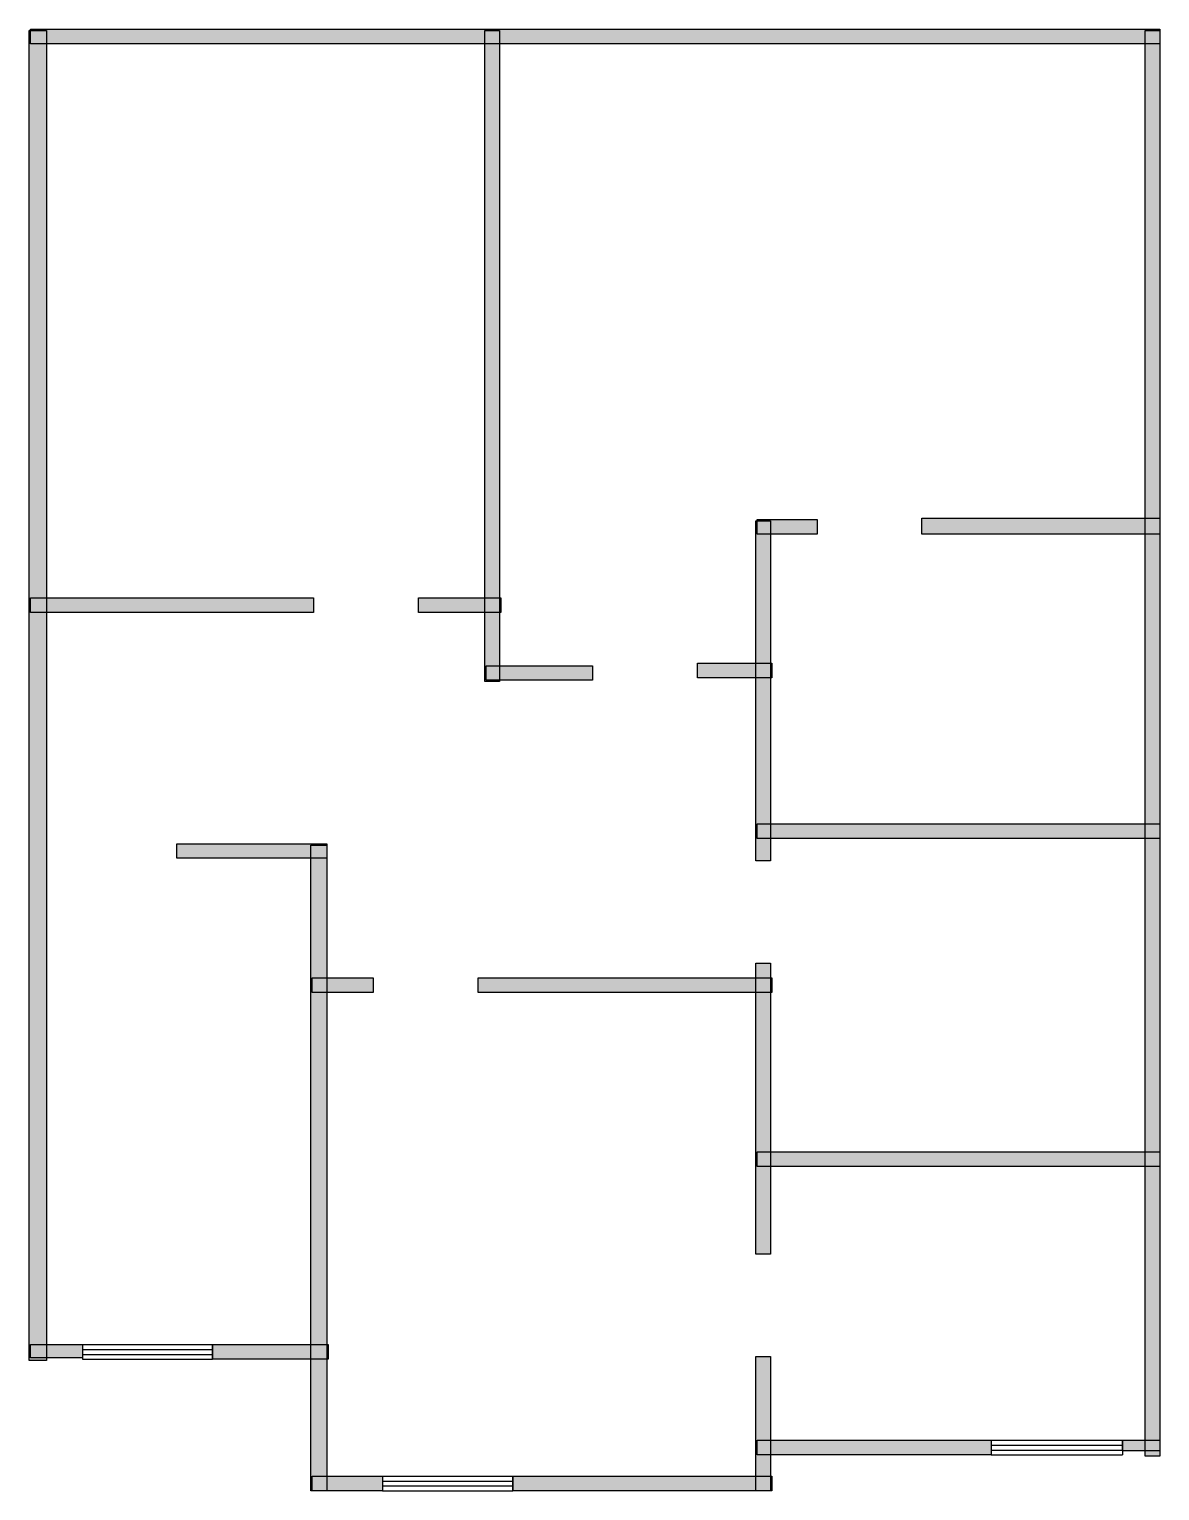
# Model space of a CAD drawing. Header units: centimetres. Extents: x 3 to 1163, y 0 to 1500.
import ezdxf

# ---------------------------------------------------------------- set-up
doc = ezdxf.new("R2010")
doc.units = ezdxf.units.CM
doc.layers.add('WALL', color=7, linetype='Continuous')
doc.layers.add('WINDOW', color=5, linetype='Continuous')

msp = doc.modelspace()

# ---------------------------------------------------------------- hatches: boundary and pattern name
at = {"layer": 'WALL'}
h = msp.add_hatch(color=256, dxfattribs=at)
h.dxf.hatch_style = 1
h.paths.add_polyline_path([(4.1, 1500), (1163.2, 1500), (1163.2, 1485), (4.1, 1485)])
h = msp.add_hatch(color=256, dxfattribs=at)
h.dxf.hatch_style = 1
h.paths.add_polyline_path([(2.7, 1498.6), (20.5, 1498.6), (20.5, 133.6), (2.7, 133.6)])
h = msp.add_hatch(color=256, dxfattribs=at)
h.dxf.hatch_style = 1
h.paths.add_polyline_path([(470.5, 1498.6), (485.5, 1498.6), (485.5, 830.5), (470.5, 830.5)])
h = msp.add_hatch(color=256, dxfattribs=at)
h.dxf.hatch_style = 1
h.paths.add_polyline_path([(1148.2, 1498.6), (1163.2, 1498.6), (1163.2, 35.5), (1148.2, 35.5)])
h = msp.add_hatch(color=256, dxfattribs=at)
h.dxf.hatch_style = 1
h.paths.add_polyline_path([(748.6, 995.5), (763.6, 995.5), (763.6, 646.4), (748.6, 646.4)])
h = msp.add_hatch(color=256, dxfattribs=at)
h.dxf.hatch_style = 1
h.paths.add_polyline_path([(750, 996.8), (811.4, 996.8), (811.4, 981.8), (750, 981.8)])
h = msp.add_hatch(color=256, dxfattribs=at)
h.dxf.hatch_style = 1
h.paths.add_polyline_path([(919.1, 998.2), (1163.2, 998.2), (1163.2, 981.8), (919.1, 981.8)])
h = msp.add_hatch(color=256, dxfattribs=at)
h.dxf.hatch_style = 1
h.paths.add_polyline_path([(4.1, 916.4), (294.5, 916.4), (294.5, 901.4), (4.1, 901.4)])
h = msp.add_hatch(color=256, dxfattribs=at)
h.dxf.hatch_style = 1
h.paths.add_polyline_path([(402.3, 916.4), (486.8, 916.4), (486.8, 901.4), (402.3, 901.4)])
h = msp.add_hatch(color=256, dxfattribs=at)
h.dxf.hatch_style = 1
h.paths.add_polyline_path([(471.8, 846.8), (580.9, 846.8), (580.9, 831.8), (471.8, 831.8)])
h = msp.add_hatch(color=256, dxfattribs=at)
h.dxf.hatch_style = 1
h.paths.add_polyline_path([(688.6, 849.5), (765, 849.5), (765, 834.5), (688.6, 834.5)])
h = msp.add_hatch(color=256, dxfattribs=at)
h.dxf.hatch_style = 1
h.paths.add_polyline_path([(750, 684.5), (1163.2, 684.5), (1163.2, 669.5), (750, 669.5)])
h = msp.add_hatch(color=256, dxfattribs=at)
h.dxf.hatch_style = 1
h.paths.add_polyline_path([(154.1, 664.1), (308.2, 664.1), (308.2, 649.1), (154.1, 649.1)])
h = msp.add_hatch(color=256, dxfattribs=at)
h.dxf.hatch_style = 1
h.paths.add_polyline_path([(291.8, 662.7), (308.2, 662.7), (308.2, 0), (291.8, 0)])
h = msp.add_hatch(color=256, dxfattribs=at)
h.dxf.hatch_style = 1
h.paths.add_polyline_path([(748.6, 541.4), (763.6, 541.4), (763.6, 242.7), (748.6, 242.7)])
h = msp.add_hatch(color=256, dxfattribs=at)
h.dxf.hatch_style = 1
h.paths.add_polyline_path([(293.2, 526.4), (355.9, 526.4), (355.9, 511.4), (293.2, 511.4)])
h = msp.add_hatch(color=256, dxfattribs=at)
h.dxf.hatch_style = 1
h.paths.add_polyline_path([(463.6, 526.4), (765, 526.4), (765, 511.4), (463.6, 511.4)])
h = msp.add_hatch(color=256, dxfattribs=at)
h.dxf.hatch_style = 1
h.paths.add_polyline_path([(750, 347.7), (1163.2, 347.7), (1163.2, 332.7), (750, 332.7)])
h = msp.add_hatch(color=256, dxfattribs=at)
h.dxf.hatch_style = 1
h.paths.add_polyline_path([(4.1, 150), (57.3, 150), (57.3, 136.4), (4.1, 136.4)])
h = msp.add_hatch(color=256, dxfattribs=at)
h.dxf.hatch_style = 1
h.paths.add_polyline_path([(190.9, 150), (309.5, 150), (309.5, 135), (190.9, 135)])
h = msp.add_hatch(color=256, dxfattribs=at)
h.dxf.hatch_style = 1
h.paths.add_polyline_path([(748.6, 137.7), (763.6, 137.7), (763.6, 0), (748.6, 0)])
h = msp.add_hatch(color=256, dxfattribs=at)
h.dxf.hatch_style = 1
h.paths.add_polyline_path([(750, 51.8), (990, 51.8), (990, 36.8), (750, 36.8)])
h = msp.add_hatch(color=256, dxfattribs=at)
h.dxf.hatch_style = 1
h.paths.add_polyline_path([(1125, 51.8), (1163.2, 51.8), (1163.2, 40.9), (1125, 40.9)])
h = msp.add_hatch(color=256, dxfattribs=at)
h.dxf.hatch_style = 1
h.paths.add_polyline_path([(293.2, 15), (365.5, 15), (365.5, 0), (293.2, 0)])
h = msp.add_hatch(color=256, dxfattribs=at)
h.dxf.hatch_style = 1
h.paths.add_polyline_path([(499.1, 15), (765, 15), (765, 0), (499.1, 0)])

# ---------------------------------------------------------------- linework, layer by layer
for points in [[(4.1, 1500), (1163.2, 1500), (1163.2, 1485), (4.1, 1485)], [(2.7, 1498.6), (20.5, 1498.6), (20.5, 133.6), (2.7, 133.6)], [(470.5, 1498.6), (485.5, 1498.6), (485.5, 830.5), (470.5, 830.5)], [(1148.2, 1498.6), (1163.2, 1498.6), (1163.2, 35.5), (1148.2, 35.5)], [(748.6, 995.5), (763.6, 995.5), (763.6, 646.4), (748.6, 646.4)], [(750, 996.8), (811.4, 996.8), (811.4, 981.8), (750, 981.8)], [(919.1, 998.2), (1163.2, 998.2), (1163.2, 981.8), (919.1, 981.8)], [(4.1, 916.4), (294.5, 916.4), (294.5, 901.4), (4.1, 901.4)], [(402.3, 916.4), (486.8, 916.4), (486.8, 901.4), (402.3, 901.4)], [(471.8, 846.8), (580.9, 846.8), (580.9, 831.8), (471.8, 831.8)], [(688.6, 849.5), (765, 849.5), (765, 834.5), (688.6, 834.5)], [(750, 684.5), (1163.2, 684.5), (1163.2, 669.5), (750, 669.5)], [(154.1, 664.1), (308.2, 664.1), (308.2, 649.1), (154.1, 649.1)], [(291.8, 662.7), (308.2, 662.7), (308.2, 0), (291.8, 0)], [(748.6, 541.4), (763.6, 541.4), (763.6, 242.7), (748.6, 242.7)], [(293.2, 526.4), (355.9, 526.4), (355.9, 511.4), (293.2, 511.4)], [(463.6, 526.4), (765, 526.4), (765, 511.4), (463.6, 511.4)], [(750, 347.7), (1163.2, 347.7), (1163.2, 332.7), (750, 332.7)], [(4.1, 150), (57.3, 150), (57.3, 136.4), (4.1, 136.4)], [(190.9, 150), (309.5, 150), (309.5, 135), (190.9, 135)], [(748.6, 137.7), (763.6, 137.7), (763.6, 0), (748.6, 0)], [(750, 51.8), (990, 51.8), (990, 36.8), (750, 36.8)], [(1125, 51.8), (1163.2, 51.8), (1163.2, 40.9), (1125, 40.9)], [(293.2, 15), (365.5, 15), (365.5, 0), (293.2, 0)], [(499.1, 15), (765, 15), (765, 0), (499.1, 0)]]:
    msp.add_lwpolyline(points, close=True, dxfattribs=at)
at = {"layer": 'WINDOW'}
for p, q in [((57.3, 150), (190.9, 150)), ((57.3, 150), (57.3, 135)), ((57.3, 145), (190.9, 145)), ((57.3, 140), (190.9, 140)), ((190.9, 150), (190.9, 135)), ((57.3, 135), (190.9, 135)), ((990, 51.8), (1125, 51.8)), ((990, 51.8), (990, 36.8)), ((990, 46.8), (1125, 46.8)), ((1125, 51.8), (1125, 36.8)), ((990, 41.8), (1125, 41.8)), ((990, 36.8), (1125, 36.8)), ((365.5, 15), (499.1, 15)), ((365.5, 15), (365.5, 0)), ((499.1, 15), (499.1, 0)), ((365.5, 10), (499.1, 10)), ((365.5, 5), (499.1, 5)), ((365.5, 0), (499.1, 0))]:
    msp.add_line(p, q, dxfattribs=at)

doc.saveas('drawing.dxf')
